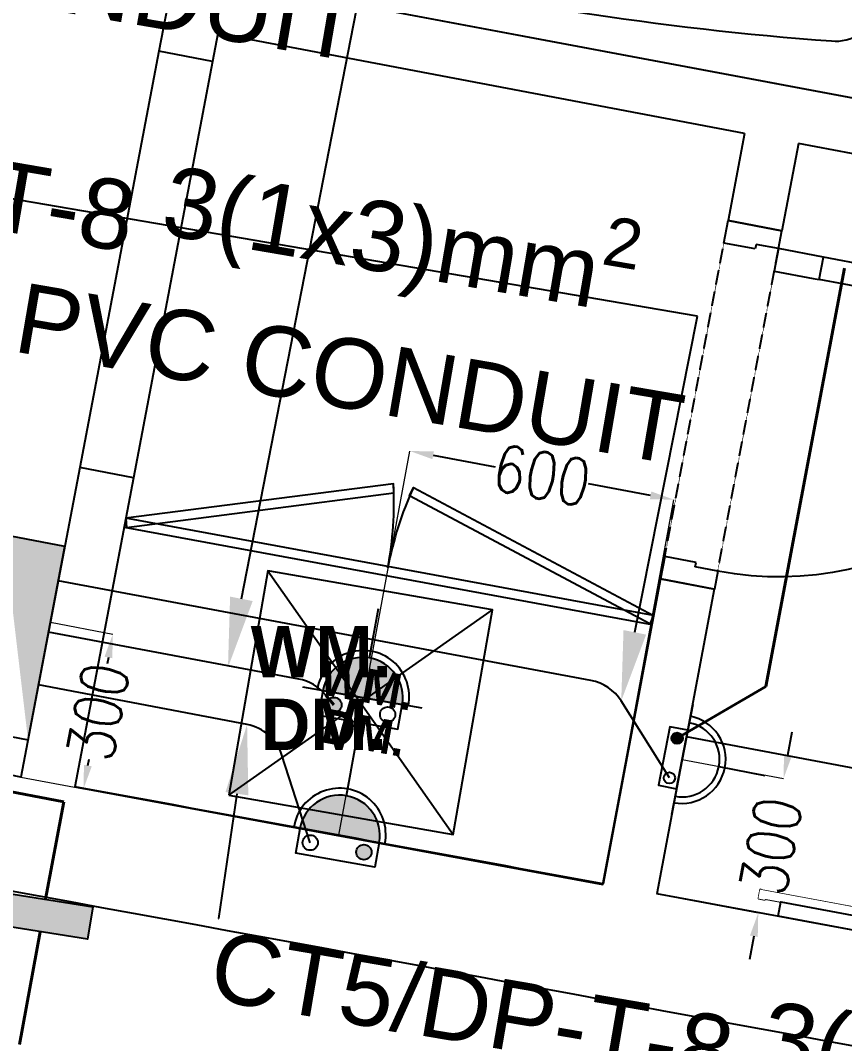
# Model space of a CAD drawing. Extents: x -678889171 to 586587, y -792238163 to 335485.
# Drawn here: x 51574 to 53381, y 36324 to 38568 of the extents above; entities that cross this region are included whole.
import ezdxf
from ezdxf import colors
from ezdxf.entities.mleader import LeaderData, LeaderLine
from ezdxf.math import Vec2, Vec3

# ---------------------------------------------------------------- set-up
doc = ezdxf.new("R2010")
doc.units = 0
doc.header["$MEASUREMENT"] = 0
doc.set_wipeout_variables(frame=1)
doc.linetypes.add('XR-Typ28 7th to11Th$0$XR-A-TYP-7-8-9-10$0$XR-A-TYP-2-3-4-6-7-8-9-10$0$HIDDEN', pattern=[0.375, 0.25, -0.125])
doc.layers.get('0').update_dxf_attribs({"color": 8})
doc.layers.get('Defpoints').update_dxf_attribs({"color": 252})
for name, color, linetype in [('9TH-FURN$0$XR-A-TYP-7-8-9-10$0$I-EQPM', 252, 'Continuous'), ('9TH-FURN$0$XR-A-TYP-7-8-9-10$0$I-FURN', 252, 'Continuous'), ('9TH-FURN$0$XR-A-TYP-7-8-9-10$0$XREF_1BR$0$I-SPCL', 252, 'Continuous'), ('E-POW-BLOCK', 4, 'Continuous'), ('E-TEXT', 3, 'Continuous'), ('loop line emped', 1, 'Continuous'), ('MEP', 4, 'Continuous'), ('powr wire', 4, 'Continuous'), ('XFRB100$0$11032-XEFR-B1$0$E-POWR-PANL', 2, 'Continuous'), ('XR-A-9TH-FLOOR$0$A-WALL', 252, 'Continuous'), ('XR-Typ28 7th to11Th$0$A-WALL', 252, 'Continuous'), ('XR-Typ28 7th to11Th$0$XR-A-TYP-7-8-9-10$0$A-ANNO-NOTE', 252, 'Continuous'), ('XR-Typ28 7th to11Th$0$XR-A-TYP-7-8-9-10$0$A-DOOR', 252, 'Continuous'), ('XR-Typ28 7th to11Th$0$XR-A-TYP-7-8-9-10$0$A-EQPM', 252, 'Continuous'), ('XR-Typ28 7th to11Th$0$XR-A-TYP-7-8-9-10$0$A-FURN-SANT', 252, 'Continuous'), ('XR-Typ28 7th to11Th$0$XR-A-TYP-7-8-9-10$0$A-WALL-PRHT', 252, 'Continuous'), ('XR-Typ28 7th to11Th$0$XR-A-TYP-7-8-9-10$0$I-WIPEOUT', 252, 'Continuous'), ('XR-Typ28 7th to11Th$0$XR-A-TYP-7-8-9-10$0$WC-OUTL', 252, 'Continuous'), ('XR-Typ28 7th to11Th$0$XR-A-TYP-7-8-9-10$0$XR-A-TYP-2-3-4-6-7-8-9-10$0$A-DOOR', 252, 'Continuous'), ('XR-Typ28 7th to11Th$0$XR-A-TYP-7-8-9-10$0$XR-A-TYP-2-3-4-6-7-8-9-10$0$A-FLOR-OVHD', 252, 'XR-Typ28 7th to11Th$0$XR-A-TYP-7-8-9-10$0$XR-A-TYP-2-3-4-6-7-8-9-10$0$HIDDEN')]:
    doc.layers.add(name, color=color, linetype=linetype)
doc.styles.add('9TH-FURN$0$XR-A-TYP-7-8-9-10$0$XREF_1BR$0$KZT', font='')
doc.styles.get("Standard").update_dxf_attribs({"font": 'arial.ttf'})
doc.styles.add('Work$0$E-M.MODUL', font='romans.shx', dxfattribs={"width": 0.8})
doc.styles.add('XR-Typ28 7th to11Th$0$XR-A-TYP-7-8-9-10$0$TYPICAL TYPES$0$XREF_1BR$0$KZT', font='')
doc.styles.get('9TH-FURN$0$XR-A-TYP-7-8-9-10$0$XREF_1BR$0$KZT').set_extended_font_data('AvantGarde LT Medium', bold=True)
doc.styles.get('XR-Typ28 7th to11Th$0$XR-A-TYP-7-8-9-10$0$TYPICAL TYPES$0$XREF_1BR$0$KZT').set_extended_font_data('AvantGarde LT Medium', bold=True)
doc.dimstyles.new('Work$0$S-DIM', dxfattribs={"dimscale": 500, "dimtxt": 0.2065, "dimasz": 0.104, "dimexe": 0, "dimexo": 0, "dimgap": 0, "dimtad": 0, "dimdec": 0, "dimzin": 0, "dimdsep": 46, "dimtxsty": 'Work$0$E-M.MODUL', "dimcen": 0.25, "dimclrd": 5, "dimclre": 5, "dimclrt": 1, "dimadec": 0, "dimazin": 0, "dimtfac": 1, "dimtdec": 0, "dimtofl": 0, "dimtmove": 0, "dimatfit": 3, "dimfxl": 1, "dimtolj": 1, "dimtzin": 0, "dimlwe": 13, "dimarcsym": 0})

# ---------------------------------------------------------------- blocks, each defined once
blk = doc.blocks.new('SO1 WP')
at = {"layer": 'E-POW-BLOCK'}
h = blk.add_hatch(color=3, dxfattribs=at)
h.dxf.hatch_style = 1
edge = h.paths.add_edge_path()
edge.add_arc((-0.1064295025979398, -0.0481463273482458), 0.03025259035537483, 0, 360)
at = {"layer": 'E-POW-BLOCK', "color": 3}
for p, q in [((1.4210854715202e-14, 0.2000001000000591), (0, 0.4500002250000605)), ((-0.3000001499999954, 7.105427357601002e-14), (0.3000001499999954, 1.598721155460225e-14))]:
    blk.add_line(p, q, dxfattribs=at)
blk.add_lwpolyline([(0.1593095883453804, 4.352074256530614e-14), (-0.1593095883453804, 4.352074256530614e-14), (-0.1593095883453804, -0.09876317676643558), (0.1593095883453804, -0.09876317676643558)], close=True, dxfattribs=at)
for centre in [(-0.1064295025979398, -0.0481463273482458), (0.1096454942411166, -0.0481463273482458)]:
    blk.add_circle(centre, 0.03025259035537483, dxfattribs=at)
for centre, radius, start, end in [((0, -0.002806461197749854), 0.2353418572437975, 0.6832706906615592, 179.3167293093385), ((0, 1.598721155460225e-14), 0.2000001000000002, 0, 180)]:
    blk.add_arc(centre, radius, start, end, dxfattribs=at)
blk = doc.blocks.new('so')
h = blk.add_hatch(color=3)
h.dxf.hatch_style = 1
h.paths.add_polyline_path([(35.34792172250044, 28.40981183705202, 1), (35.02792156250044, 28.40981183705199)])
at = {"layer": 'E-POW-BLOCK'}
h = blk.add_hatch(color=3, dxfattribs=at)
h.dxf.hatch_style = 1
edge = h.paths.add_edge_path()
edge.add_arc((35.0814921399025, 28.36166550970372), 0.03025259035537483, 0, 360)
at = {"color": 3}
blk.add_arc((35.18900666872388, 28.41391628597773), 0.18346999919749, 358.7181161938786, 181.2818838061319, dxfattribs=at)
at = {"layer": 'E-POW-BLOCK', "color": 3}
for p, q in [((35.18792164250043, 28.56981191705202), (35.18792164250044, 28.76981201705202)), ((35.42792176250044, 28.40981183705203), (34.94792152250044, 28.40981183705198))]:
    blk.add_line(p, q, dxfattribs=at)
blk.add_lwpolyline([(35.34723123084582, 28.409811837052), (35.02861205415505, 28.409811837052), (35.02861205415505, 28.31104866028553), (35.34723123084582, 28.31104866028553)], close=True, dxfattribs=at)
for centre in [(35.0814921399025, 28.36166550970372), (35.29756713674156, 28.36166550970372)]:
    blk.add_circle(centre, 0.03025259035537483, dxfattribs=at)
blk.add_arc((35.18792164250044, 28.40981183705198), 0.1600000800000001, 2.035554996136651e-12, 180, dxfattribs=at)
blk = doc.blocks.new('rrrr')
h = blk.add_hatch(color=3)
h.dxf.hatch_style = 1
h.paths.add_polyline_path([(-8420.131906056013, 36002.98717763305, 1), (-8421.949195789919, 35826.00640821811)])
h = blk.add_hatch(color=3)
h.dxf.hatch_style = 1
edge = h.paths.add_edge_path()
edge.add_arc((-8393.808104223384, 35973.08576185553), 16.73251967756865, 0, 360)
at = {"color": 3}
for p, q in [((-8422.403518223397, 35781.76121586437, 4.103830315718892e-06), (-8419.677583622537, 36047.23236998678, 4.10386208767043e-06)), ((-8509.53093563045, 35915.40543779253, 4.103845794063456e-06), (-8620.143916514791, 35916.54124387621, 4.103845284524449e-06))]:
    blk.add_line(p, q, dxfattribs=at)
at = {"color": 3, "elevation": 4.103835908367178e-06}
blk.add_lwpolyline([(-8421.945274468764, 35826.38829472812), (-8420.135827377173, 36002.60529112303), (-8365.513407769646, 36002.0444123184), (-8367.322854861237, 35825.82741592349)], close=True, dxfattribs=at)
at = {"color": 3}
for centre in [(-8393.808104223384, 35973.08576185553, 4.10385336908865e-06), (-8395.035200089544, 35853.58232413253, 4.103839066753452e-06)]:
    blk.add_circle(centre, 16.73251967756865, dxfattribs=at)
for centre, radius, start, end in [((-8423.31673833461, 35913.92001257971, 4.103846119418233e-06), 101.4761161194281, 88.12980723250388, 270.6935748447572), ((-8421.040550922955, 35914.49679292558, 4.103846201694661e-06), 88.49504969867529, 89.41169103863581, 269.4116910386338)]:
    blk.add_arc(centre, radius, start, end, dxfattribs=at)
blk = doc.blocks.new('XFRB100$0$11032-XEFR-B1$0$PANEL1', base_point=(-100.0000000000291, 0))
at = {"layer": 'XFRB100$0$11032-XEFR-B1$0$E-POWR-PANL', "color": 3}
blk.add_lwpolyline([(358.7350829352928, 254.5942718074035), (-450.0000000000279, 254.5942718073962), (-450.0000000000275, -2.371791651967214e-11), (358.7350829352786, -2.362199325034453e-11)], close=True, dxfattribs=at)
blk.add_solid([(-450.0000000000275, -2.371791651967214e-11), (358.7350829352786, -2.362199325034453e-11), (358.7350829352928, 254.5942718074035)], dxfattribs=at)
blk = doc.blocks.new('h')
h = blk.add_hatch()
h.set_pattern_fill('AR-CONC', color=4)
h.set_pattern_definition([(49.99999999999999, (0, 0), (7.172601826007535, -0.6275213498259511), [0.75, -8.25]), (355, (0, 0), (-1.38751333613, 7.521921337000118), [0.6, -6.6]), (100.45144446, (0.59771681, -0.05229344), (5.78508846727112, 6.894399909686294), [0.6374019199999998, -7.011421119999999]), (46.18420000000001, (0, 2), (10.67241330671572, -1.655192807930765), [1.125, -12.375]), (96.63563549, (0.88936745, 1.86206693), (9.346619456742284, 9.741186007745505), [0.95610342, -10.5171376]), (351.1841639899999, (0, 2), (9.346619450547731, 9.741186002699902), [0.9, -9.90000001]), (21, (1, 1.5), (5.969070521184617, -4.026188906653388), [0.75, -8.25]), (326.0000000000001, (1, 1.5), (2.433153319215817, 7.25150045046853), [0.6, -6.6]), (71.45144474, (1.49742254, 1.16448426), (8.402223767299711, 3.225311528063538), [0.6374019000000001, -7.01142112]), (37.50000000000001, (0, 0), (0.1215985531729067, 3.328938538313115), [0, -6.52, 0, -6.7, 0, -6.625]), (7.499999999999999, (0, 0), (2.630695374421486, 3.944117118823602), [0, -3.82, 0, -6.37, 0, -2.525]), (327.5, (-2.23, 0), (5.33822436172409, -0.2255487173437976), [0, -2.5, 0, -7.8, 0, -10.35]), (317.5, (-3.23, 0), (5.831861693423862, 1.001049823323177), [0, -3.25, 0, -5.18, 0, -7.35])])
h.paths.add_polyline_path([(648500834.4310429, 819108045.8914065), (648500906.656452, 819108048.82615), (648500915.1896517, 819107838.8201035), (648500842.9642427, 819107835.8853601)])
at = {"color": 4}
blk.add_lwpolyline([(648500834.4310429, 819108045.8914065), (648500906.656452, 819108048.82615), (648500915.1896517, 819107838.8201035), (648500842.9642427, 819107835.8853601)], close=True, dxfattribs=at)
blk = doc.blocks.new('*D3111')
at = {"layer": 'Defpoints', "color": 0, "transparency": 16777216}
for p in [(53025.0701237316, 36946.79340134434), (52969.61059529244, 36651.96422927122, -1.530224733185722e-07), (53191.90563339777, 36610.1489031249)]:
    blk.add_point(p, dxfattribs=at)
at = {"layer": 'powr wire', "color": 5, "lineweight": -2, "transparency": 16777216}
for p, q in [((53256.97814676638, 36956.08179835737), (53266.59113169583, 37007.1855215167)), ((53182.29264846832, 36559.04517996556), (53172.67966353887, 36507.94145680623))]:
    blk.add_line(p, q, dxfattribs=at)
at = {"layer": 'powr wire', "color": 5, "lineweight": 13, "transparency": 16777216}
for p, q in [((53025.0701237316, 36946.79340134434), (53247.36516183693, 36904.97807519802)), ((52969.61059529244, 36651.96422927122), (53191.90563339777, 36610.1489031249))]:
    blk.add_line(p, q, dxfattribs=at)
at = {"layer": 'powr wire', "color": 5, "transparency": 16777216}
for points in [[(53248.46085957316, 36957.68396251227), (53265.4954339596, 36954.47963420246), (53247.36516183693, 36904.97807519802)], [(53173.7753612751, 36560.64734412047), (53190.80993566154, 36557.44301581066), (53191.90563339777, 36610.1489031249)]]:
    blk.add_solid(points, dxfattribs=at)
at = {"layer": 'powr wire', "color": 1, "lineweight": 40, "transparency": 16777216, "insert": (53219.63539761736, 36757.56348916146), "char_height": 103.25, "attachment_point": 5, "rotation": 79.34673276556339, "style": 'Work$0$E-M.MODUL'}
blk.add_mtext('\\A1;300', dxfattribs=at)
blk = doc.blocks.new('*D3112')
at = {"layer": 'Defpoints', "color": 0, "transparency": 16777216}
for p in [(53007.01699309853, 37516.79563200134), (52272.41078913517, 36780.56156941131), (52851.6110262963, 36673.78774844913, -1.348488193093103e-07)]:
    blk.add_point(p, dxfattribs=at)
at = {"layer": 'powr wire', "color": 5, "lineweight": 13, "transparency": 16777216}
for p, q in [((52272.41078913517, 36780.56156941131), (52427.81675593739, 37623.56945296351)), ((52851.6110262963, 36673.78774844913), (53007.01699309853, 37516.79563200134))]:
    blk.add_line(p, q, dxfattribs=at)
at = {"layer": 'powr wire', "color": 5, "lineweight": -2, "transparency": 16777216}
for p, q in [((52478.95507796155, 37614.14225716871), (52614.91076364005, 37589.07923559162)), ((52955.87867107437, 37526.22282779614), (52819.92298539587, 37551.28584937323))]:
    blk.add_line(p, q, dxfattribs=at)
at = {"layer": 'powr wire', "color": 5, "transparency": 16777216}
for points in [[(52480.52627726069, 37622.6653108394), (52477.38387866242, 37605.61920349802), (52427.81675593739, 37623.56945296351)], [(52957.4498703735, 37534.74588146683), (52954.30747177523, 37517.69977412545), (53007.01699309853, 37516.79563200134)]]:
    blk.add_solid(points, dxfattribs=at)
at = {"layer": 'powr wire', "color": 1, "lineweight": 40, "transparency": 16777216, "insert": (52717.41687451796, 37570.18254248243), "char_height": 103.25, "attachment_point": 5, "rotation": 349.55496259037085, "style": 'Work$0$E-M.MODUL'}
blk.add_mtext('\\A1;600', dxfattribs=at)
blk = doc.blocks.new('*D3113')
at = {"layer": 'Defpoints', "color": 0, "transparency": 16777216}
for p in [(51639.49162379648, 37247.73080427256), (51575.06004709945, 36908.35189039486), (51712.11724226219, 36882.33138404958)]:
    blk.add_point(p, dxfattribs=at)
at = {"layer": 'powr wire', "color": 5, "lineweight": 13, "transparency": 16777216}
for p, q in [((51639.49162379648, 37247.73080427256), (51776.54881895923, 37221.71029792727)), ((51575.06004709945, 36908.35189039486), (51712.11724226219, 36882.33138404958))]:
    blk.add_line(p, q, dxfattribs=at)
at = {"layer": 'powr wire', "color": 5, "lineweight": -2, "transparency": 16777216}
for p, q in [((51766.84979041979, 37170.62283522467), (51764.1414312047, 37156.35715904647)), ((51721.81627080162, 36933.4188467522), (51724.52463001672, 36947.6845229304))]:
    blk.add_line(p, q, dxfattribs=at)
at = {"layer": 'powr wire', "color": 5, "transparency": 16777216}
for points in [[(51758.33521330269, 37172.23933998124), (51775.36436753689, 37169.0063304681), (51776.54881895923, 37221.71029792727)], [(51713.30169368452, 36935.03535150877), (51730.33084791872, 36931.80234199563), (51712.11724226219, 36882.33138404958)]]:
    blk.add_solid(points, dxfattribs=at)
at = {"layer": 'powr wire', "color": 1, "lineweight": 40, "transparency": 16777216, "insert": (51744.33303061071, 37052.02084098844), "char_height": 103.25, "attachment_point": 5, "rotation": 79.25024823024408, "style": 'Work$0$E-M.MODUL'}
blk.add_mtext('\\A1;300', dxfattribs=at)
blk = doc.blocks.new('*U1190')
for points in [[(-29.99999999994179, 1085.007775266126), (-31.99999999994179, 1085.007775266126), (-31.99999999994179, 1098.007775266126), (-49.99999999994179, 1098.007775266126), (-49.99999999994179, 1100.007775266126), (-29.99999999994179, 1100.007775266126)], [(-43.99999999994179, 202.0000000000002), (-49.99999999994179, 202.0000000000002), (-49.99999999994179, 1098.007775266126), (-43.99999999994179, 1098.007775266126)], [(-31.99999999994179, 202.0000000000002), (-31.99999999994226, 1098.007775266126), (-43.99999999994203, 1098.007775266126), (-43.99999999994156, 202.0000000000001)], [(-29.99999999994179, 215.0000000000002), (-31.99999999994179, 215.0000000000002), (-31.99999999994179, 202.0000000000002), (-49.99999999994179, 202.0000000000002), (-49.99999999994179, 200.0000000000002), (-29.99999999994179, 200.0000000000002)]]:
    blk.add_lwpolyline(points, close=True)
blk.add_wipeout([(5.81508174946066e-11, 250.00000000000003), (-31.999999999941792, 250.00000000000003), (-31.999999999941792, 215.0000000000002), (-29.99999999994185, 215.0000000000002), (-29.99999999994185, 200.0000000000002), (-49.99999999994179, 200.0000000000002), (-49.99999999994179, 1100.007775266126), (-29.99999999994185, 1100.007775266126), (-29.99999999994185, 1085.007775266126), (-31.999999999941792, 1085.007775266126), (-31.99999999994219, 1050.0077752661264), (5.81508174946066e-11, 1050.0077752661264)]).dxf.layer = 'XR-Typ28 7th to11Th$0$XR-A-TYP-7-8-9-10$0$I-WIPEOUT'
blk.add_lwpolyline([(5.820766091346741e-11, 250), (-31.99999999994225, 250), (-31.99999999994225, 1050.007775266127), (5.820766091346741e-11, 1050.007775266127)], close=True)
blk = doc.blocks.new('XR-Typ28 7th to11Th$0$XR-A-TYP-7-8-9-10$0$MILANO-P')
at = {"layer": 'XR-Typ28 7th to11Th$0$XR-A-TYP-7-8-9-10$0$A-DOOR'}
for points in [[(-1.499896366632051, 0.3389612934542043, -0.414213562373095), (-1.48489636663205, 0.3539612934542973), (-0.01500051226329902, 0.3539619254201511, -0.414213562373095), (-5.122633197629511e-07, 0.3389619254201435), (2.131628207280301e-14, -7.105427357601002e-15), (1.4210854715202e-14, -0.3599999999999071, -0.414213562373095), (-0.01499999999997215, -0.3749999999999147), (-1.484895854368709, -0.3750006319659605, -0.414213562373095), (-1.49989585436871, -0.3600006319658533), (-1.499895854368695, -6.319659533460253e-07)], [(-1.419895854368768, -6.319659533460253e-07, 0.05554738408239406), (-1.395363383361492, -0.2201439940753076, 0.3399602952490631), (-1.301618037087977, -0.2980573782808804, 0.03911142835544864), (-0.1750219098044496, -0.2603851513602962, 0.3359260527164402), (-0.08609722878650672, -0.1787046076590357, 0.04494765941709192), (-0.06999999999991502, -1.4210854715202e-14, 0.05088692500642941), (-0.08609774104984069, 0.1576665330792721, 0.3359260527164403), (-0.1750224220677907, 0.2393470767805255, 0.03911142982106241), (-1.301618549351318, 0.2770180397692386, 0.3399602952490632), (-1.395363895624826, 0.1991046555636515, 0.06133307423688695)]]:
    blk.add_lwpolyline(points, format="xyb", close=True, dxfattribs=at)
for points in [[(-0.2000005122632444, 0.07364245272814429), (-0.1999999999999105, -1.4210854715202e-14), (-0.2000005122632444, 0.07364245272814429), (-0.2000005122632729, 0.09252400407062567, 0.3762079503962065), (-0.2868904375358454, 0.1916609091093306, 0.02323539835708889), (-0.749670147844796, 0.2311000215602661, -0.01268677154132642), (-1.002846547520448, 0.2473067951496191, 0.103858096540129), (-1.139896366632122, 0.2489612934543359, 0.1585008142566286), (-1.25989636663212, 0.2189612934543348)], [(-0.2000005122632729, 0.08356800527853636, 0.414213562373095), (-0.3000005122632601, 0.1835680052786088, 0.06379300604352353), (-0.9591105176588357, 0.1883127569316088, 0.3874386920618246), (-1.049896366632105, 0.08873816468612006), (-1.049895854368771, -6.319659533460253e-07), (-1.049895854368771, -0.1097775031977761, 0.3874386920618246), (-0.9591100053955017, -0.2093520954432648, 0.06379300516282002), (-0.2999999999999261, -0.2046060798583653, 0.414213562373095), (-0.1999999999999389, -0.1046060798582999)], [(-1.259895854368779, -0.2400006319659909, 0.1585008142566286), (-1.139895854368788, -0.2700006319659849, 0.1038580849743234), (-1.002846035257114, -0.2683448697293827, -0.01268677154132631), (-0.7496696355814549, -0.2521380961400297, 0.02323539835708889), (-0.2868899252725114, -0.2126989836890942, 0.3762079503962065), (-0.1999999999999389, -0.1135620786503821), (-0.1999999999999105, -0.09468052730791499), (-0.1999999999999105, -1.4210854715202e-14), (-0.1999999999999105, -0.09468052730791499)]]:
    blk.add_lwpolyline(points, format="xyb", dxfattribs=at)
for radius, start, end in [(0.044, 0, 180), (0.0265, 0, 180), (0.044, 180, 0), (0.0265, 180, 0)]:
    blk.add_arc((-0.2699999999999605, -1.4210854715202e-14), radius, start, end, dxfattribs=at)
at = {"layer": 'XR-Typ28 7th to11Th$0$XR-A-TYP-7-8-9-10$0$WC-OUTL'}
for p in [(-1.499896366632051, 0.3389612934542114, -1.076436123921586e-07), (-0.01500051226331323, 0.3539619254202506, -1.076436126777199e-07), (-0.01500051226331323, 0.3539619254202506, -1.076436126777199e-07), (-5.122633339738059e-07, 0.3389619254201506, -1.076436126777199e-07), (-5.122633339738059e-07, 0.3389619254201506, -1.076436126777199e-07), (-1.484895854368723, -0.3750006319659533), (-0.01499999999998636, -0.375), (0, -0.3599999999999071)]:
    blk.add_point(p, dxfattribs=at)
blk = doc.blocks.new('*U1194')
for p, q in [((0, -19.99999999990781), (-3.763034328585491e-11, -139.9999999998396)), ((49.99999999999091, -19.99999999992539), (0, -19.99999999990781)), ((49.99999999996624, -89.9999999998731), (49.99999999999091, -19.99999999992539)), ((749.9999999996706, -90.0000000001192), (749.9999999996862, -20.0000000001715)), ((749.9999999996862, -20.0000000001715), (799.9999999996726, -20.00000000018908)), ((799.9999999996726, -20.00000000018908), (799.999999999635, -140.0000000001208)), ((39.99999999994873, -139.9999999998537), (39.99999999996624, -89.99999999986957)), ((39.99999999996624, -89.99999999986957), (49.99999999996624, -89.9999999998731)), ((759.9999999996661, -90.00000000012272), (749.9999999996706, -90.0000000001192)), ((759.9999999996486, -140.0000000001068), (759.9999999996661, -90.00000000012272)), ((39.99999999994873, -139.9999999998537), (-3.763034328585491e-11, -139.9999999998396)), ((759.9999999996486, -140.0000000001068), (799.999999999635, -140.0000000001208)), ((39.99999999973522, -759.9999999995945), (39.99999999990905, -239.9999999998196)), ((89.99999999971703, -759.999999999612), (89.99999999989086, -239.9999999998371))]:
    blk.add_line(p, q)
for points in [[(89.99999999989086, -239.9999999998371), (39.99999999990905, -239.9999999998196), (39.99999999994418, -139.9999999998537), (89.99999999992599, -139.9999999998712), (89.99999999989541, -226.9999999998399)], [(89.99999999970794, -759.999999999612), (39.99999999972613, -759.9999999995945), (39.999999999691, -859.9999999995581), (89.99999999967281, -859.9999999995756), (89.99999999970339, -772.9999999996047), (89.99999999967281, -859.9999999995756)]]:
    blk.add_lwpolyline(points, close=True)
blk.add_arc((39.99999999994418, -139.9999999998537), 719.9999999997044, 269.9999999999804, 359.99999999998)
at = {"layer": 'XR-Typ28 7th to11Th$0$XR-A-TYP-7-8-9-10$0$XR-A-TYP-2-3-4-6-7-8-9-10$0$A-FLOR-OVHD'}
for p, q in [((749.9999999996953, -20.0000000001715), (49.99999999999091, -19.99999999992539)), ((759.9999999996486, -140.0000000001068), (39.99999999994418, -139.9999999998537))]:
    blk.add_line(p, q, dxfattribs=at)
blk = doc.blocks.new('XR-Typ28 7th to11Th')
at = {"layer": 'XR-Typ28 7th to11Th$0$A-WALL'}
for p, q in [((54874.02156901512, 25994.7756690913), (54677.77489973187, 24978.60651843497)), ((57616.22919576868, 24609.15234172261), (54829.85765089151, 25133.25027476165)), ((54807.43209954895, 25017.13032457857), (54795.67044095844, 24956.22822283141)), ((55962.41523447273, 24798.11944446691), (54807.43209954895, 25017.13032457857)), ((54795.67044095844, 24956.22822283141), (54677.77489973187, 24978.60651843497)), ((55984.64346338676, 24916.04275319315), (55984.5345168824, 24915.56238696261)), ((55962.39746785769, 24798.12279803012), (55926.36183128648, 24606.94960501246)), ((56080.33297749157, 24775.86170911488), (56044.28513632093, 24584.72137679411)), ((57594.00223659795, 24491.23576913239), (56080.33297749157, 24775.86170911488)), ((56044.28513632093, 24584.72137679411), (55926.36183128648, 24606.94960501246)), ((54504.35784954279, 24064.99373254099), (54375.49469614871, 23386.23590478557)), ((54622.49766181691, 24042.56907072495), (54504.35784954279, 24064.99373254099)), ((54622.49766181691, 24042.56907072495), (54493.54274957754, 23364.66214842978)), ((55778.05612466224, 23820.75035735452, -8.79984480915592e-05), (55652.04567529703, 23151.67176284885, -1.348488193093103e-07)), ((55895.97942969661, 23798.52212913605, -8.799844809155924e-05), (55778.05612466224, 23820.75035735452, -8.79984480915592e-05)), ((55895.97942969661, 23798.52212913605, -8.799844809155924e-05), (55770.04524434174, 23129.84824366192, -1.530224733185722e-07))]:
    blk.add_line(p, q, dxfattribs=at)
for radius, start, end in [(612206.2649495418, 79.64887381413406, 79.68670716771011), (612206.2649495418, 79.52740250965518, 79.63764283245442), (611956.2649495418, 79.26702375741446, 79.68670716771011), (612206.2649495418, 79.37202590416362, 79.51617176412688)]:
    blk.add_arc((-55625.77865127959, -578856.4317180032), radius, start, end, dxfattribs=at)
at = {"layer": 'XR-Typ28 7th to11Th$0$XR-A-TYP-7-8-9-10$0$A-EQPM'}
for points, elevation in [([(55193.4917959991, 24009.48392270497), (55192.43806280066, 24029.456144573), (54605.60533221804, 23953.76727969633), (54606.66833310197, 23933.79555110434)], -6.036555377643507e-05), ([(55227.65946812359, 24002.99557528886), (55235.96117558634, 24021.19122458215), (55762.99258588241, 23740.25698471495), (55754.68243669612, 23722.065191666)], -6.036555377643507e-05), ([(54605.60533221804, 23953.76727969633), (54493.48261410296, 23364.34602046066), (55651.85228052993, 23150.64489325509), (55762.99258588241, 23740.25698471495)], -6.036555377643507e-05), ([(55762.99258588241, 23740.25698471495), (54605.60533221804, 23953.76727969633), (54601.87404139749, 23934.11842556124), (55759.26129506207, 23720.60813058019)], -6.036555377643507e-05), ([(54831.06116003425, 23346.19976133517), (55323.60972261782, 23260.20026426085), (55409.60921969199, 23752.74882684426), (54917.06065710868, 23838.74832391853)], -6.037104590416474e-05)]:
    blk.add_lwpolyline(points, close=True, dxfattribs=dict(at, elevation=elevation))
at = {"layer": 'XR-Typ28 7th to11Th$0$XR-A-TYP-7-8-9-10$0$A-EQPM', "elevation": -6.037104590416474e-05}
for points in [[(54917.06065710868, 23838.74832391853), (55323.60972261782, 23260.20026426085)], [(54831.06116003425, 23346.19976133517), (55409.60921969199, 23752.74882684426)]]:
    blk.add_lwpolyline(points, dxfattribs=at)
at = {"layer": 'XR-Typ28 7th to11Th$0$XR-A-TYP-7-8-9-10$0$A-EQPM'}
for centre, start, end in [((54426.0477319644, 23988.66480318595, -6.05338688405681e-05), 349.2211967188489, 3.046709146911004), ((55934.04868609177, 23702.29954954503, -6.05338688405681e-05), 155.448719504927, 169.2742319322332)]:
    blk.add_arc(centre, 767.4751284124219, start, end, dxfattribs=at)
at = {"layer": 'XR-Typ28 7th to11Th$0$XR-A-TYP-7-8-9-10$0$A-FURN-SANT', "ltscale": 0.5, "elevation": -6.048922452818105e-05}
blk.add_lwpolyline([(57397.44692648824, 24528.19545471888), (57152.03933956158, 23226.35705323707), (55835.05648406521, 23474.73933326533)], dxfattribs=at)
at = {"layer": 'XR-Typ28 7th to11Th$0$XR-A-TYP-7-8-9-10$0$A-WALL-PRHT', "ltscale": 0.05}
for p, q in [((54677.77489973187, 24978.60651843498, -6.031422164309273e-05), (54504.35784954279, 24064.99373254099, -6.067763189474228e-05)), ((54795.66984020654, 24956.22833686287, -6.031422164309273e-05), (54622.25279001746, 24042.61555096888, -6.067763189474228e-05))]:
    blk.add_line(p, q, dxfattribs=at)
at = {"layer": 'XR-Typ28 7th to11Th$0$XR-A-TYP-7-8-9-10$0$A-FURN-SANT', "ltscale": 0.5, "xscale": 1000.000000000001, "yscale": 1000.000000000001, "zscale": 1000.000000000001, "rotation": 349.3474804114629}
blk.add_blockref('XR-Typ28 7th to11Th$0$XR-A-TYP-7-8-9-10$0$MILANO-P', (56372.94505324202, 25224.58172791581, -6.04760636690625e-05), dxfattribs=at)
at = {"layer": 'XR-Typ28 7th to11Th$0$XR-A-TYP-7-8-9-10$0$XR-A-TYP-2-3-4-6-7-8-9-10$0$A-DOOR', "extrusion": (4.53511734836332e-10, 2.676395801113236e-09, -1), "zscale": -1, "rotation": 280.6748474245938}
blk.add_blockref('*U1194', (-55906.69592721124, 24610.59054274971, 0.000177042195392199), dxfattribs=at)
at = {"layer": 'XR-Typ28 7th to11Th$0$XR-A-TYP-7-8-9-10$0$A-ANNO-NOTE', "char_height": 112.5000000000006, "width": 1932.754287415223, "attachment_point": 5, "style": 'XR-Typ28 7th to11Th$0$XR-A-TYP-7-8-9-10$0$TYPICAL TYPES$0$XREF_1BR$0$KZT'}
for s, insert in [('WM.', (55033.83628776587, 23661.47640446865, -6.037104590416474e-05)), ('DM.', (55039.41548255771, 23501.64113853473, -6.037104590416474e-05))]:
    blk.add_mtext(s, dxfattribs=dict(at, insert=insert))
at = {"layer": 'XR-Typ28 7th to11Th$0$XR-A-TYP-7-8-9-10$0$A-FURN-SANT', "ltscale": 0.5, "rotation": 259.439359220074}
blk.add_blockref('*U1190', (55790.46523745351, 23126.65776122113, -6.032615420997088e-05), dxfattribs=at)

msp = doc.modelspace()

# ---------------------------------------------------------------- linework, layer by layer
at = {"layer": '9TH-FURN$0$XR-A-TYP-7-8-9-10$0$I-EQPM', "elevation": -6.037104590416474e-05}
msp.add_lwpolyline([(52030.62651098504, 36868.31574694446), (52523.17507356855, 36782.31624987013), (52609.17457064278, 37274.86481245354), (52116.62600805941, 37360.86430952782)], close=True, dxfattribs=at)
for points in [[(52116.62600805941, 37360.86430952782), (52523.17507356855, 36782.31624987013)], [(52030.62651098504, 36868.31574694446), (52609.17457064278, 37274.86481245354)]]:
    msp.add_lwpolyline(points, dxfattribs=at)
at = {"layer": '9TH-FURN$0$XR-A-TYP-7-8-9-10$0$I-FURN', "elevation": -6.036555377643507e-05}
for points in [[(52393.05714694988, 37531.59990831427), (52392.00341375139, 37551.57213018231), (51805.17068316876, 37475.88326530562), (51806.23368405267, 37455.91153671363)], [(52427.22481907431, 37525.11156089815), (52435.52652653707, 37543.30721019143), (52962.55793683314, 37262.37297032423), (52954.24778764691, 37244.18117727528)], [(51805.17068316876, 37475.88326530562), (51693.04796505369, 36886.46200606994), (52851.41763148065, 36672.76087886437), (52962.55793683314, 37262.37297032423)], [(52962.55793683314, 37262.37297032423), (51805.17068316876, 37475.88326530562), (51801.43939234827, 37456.23441117056), (52958.82664601279, 37242.72411618948)]]:
    msp.add_lwpolyline(points, close=True, dxfattribs=at)
at = {"layer": '9TH-FURN$0$XR-A-TYP-7-8-9-10$0$I-FURN'}
for centre, start, end in [((51625.61308291512, 37510.78078879524, -6.05338688405681e-05), 349.2211967188246, 3.046709146906848), ((53133.6140370425, 37224.41553515432, -6.05338688405681e-05), 155.4487195049893, 169.2742319322042)]:
    msp.add_arc(centre, 767.4751284124219, start, end, dxfattribs=at)

# ---------------------------------------------------------------- texts
at = {"layer": '9TH-FURN$0$XR-A-TYP-7-8-9-10$0$XREF_1BR$0$I-SPCL', "char_height": 74.99999999999999, "width": 1932.754287415214, "attachment_point": 4, "rotation": 349.6388182895517, "style": '9TH-FURN$0$XR-A-TYP-7-8-9-10$0$XREF_1BR$0$KZT'}
for s, insert in [('WM.', (52233.40163871659, 37127.59239007793, -6.037104590416474e-05)), ('DM.', (52236.98083350844, 37022.25712414402, -6.037104590416474e-05))]:
    msp.add_mtext(s, dxfattribs=dict(at, insert=insert))

# ---------------------------------------------------------------- next in the draw order: block references
at = {"layer": 'XR-A-9TH-FLOOR$0$A-WALL'}
msp.add_blockref('XR-Typ28 7th to11Th', (-2800.434649049275, 13522.11598560929), dxfattribs=at)

# ---------------------------------------------------------------- next in the draw order: linework, layer by layer
at = {"layer": 'loop line emped', "color": 3}
for p, q in [((52825.0606284189, 37120.36246666259), (51656.805239715, 37338.92640225265)), ((52184.31808023338, 37123.24101371978), (51635.65729586585, 37225.88762806011)), ((52070.99242542448, 37023.65691606454), (51613.44260203102, 37110.52341051421)), ((52997.1189801493, 36906.39948303516, 0.07434087148735102), (52891.41889853709, 37075.15095737278, 0.01341310374733951)), ((52209.44770761635, 36764.31760499503, -4.558499535648602e-05), (52147.50156124475, 36956.14227585651, -1.036464557877328e-05))]:
    msp.add_line(p, q, dxfattribs=at)
at = {"layer": 'loop line emped', "color": 3, "extrusion": (-2.066039734334172e-07, -1.104327686265358e-06, 0.999999999999369)}
msp.add_arc((52165.92856384179, 37024.94642743086, -0.05177771032164907), 100, 39.72209430835519, 79.40327513284832, dxfattribs=at)
at = {"layer": 'loop line emped', "color": 3, "extrusion": (7.651352056899671e-05, 0.0004089756732834781, 0.9999999134422863)}
msp.add_arc((52806.67095586312, 37022.06312328864, 19.22315659528111), 100, 32.06160103482954, 79.40327423653311, dxfattribs=at)
at = {"layer": 'loop line emped', "color": 3, "extrusion": (-3.713474279478238e-08, -1.955989488830653e-07, 0.9999999999999803)}
msp.add_arc((52052.34044746403, 36925.4117954815, -0.00917543128737665), 100, 17.89688028764294, 79.25024822969654, dxfattribs=at)
at = {"layer": 'powr wire', "color": 4, "lineweight": 40}
for p, q in [((53381.11519355161, 38024.56382123301), (53208.49793729719, 37106.5679618267)), ((53013.9933564942, 36993.41222427863, 0.07434087148735427), (53208.49793729724, 37106.56796182669, 0.01804333136711076)), ((52261.53140188652, 37066.36130003707, -4.686126355828157e-05), (52242.84388156296, 37088.8528739322, -2.588411175064032e-05))]:
    msp.add_line(p, q, dxfattribs=at)
at = {"layer": 'powr wire', "color": 6, "lineweight": 40}
for p, q in [((51502.39652878625, 36885.45481781449, 1.085122744155427e-06), (51669.27836941063, 36853.77206196277, -0.03052795006744446)), ((51628.72531793793, 36640.16793695505, -0.04792652929707671), (51669.27836941063, 36853.77206196277, -0.03052795006746011)), ((51617.44130716982, 36568.76910272655, -0.04792653803494495), (51572.01064204759, 36321.33014790504, -0.01363195262062611))]:
    msp.add_line(p, q, dxfattribs=at)

# ---------------------------------------------------------------- next in the draw order: block references
at = {"layer": 'MEP', "rotation": 258.6923183004774}
msp.add_blockref('h', (-675999601.8953177, 796557757.3985335, -0.04793678077863932), dxfattribs=at)
at = {"layer": 'powr wire', "color": 4, "lineweight": 40, "extrusion": (-6.233428842517955e-14, -5.616995718337229e-12, -1), "xscale": -0.5338596938492439, "yscale": 0.5338596938492436, "zscale": 0.5338596938492434, "rotation": 280.749751769813}
msp.add_blockref('XFRB100$0$11032-XEFR-B1$0$PANEL1', (-51625.38813556885, 37173.44383525633, 2.334255117159551e-06), dxfattribs=at)
at = {"layer": 'powr wire', "color": 4, "lineweight": 40, "extrusion": (-4.297392464941281e-07, 7.830594119265278e-08, 0.9999999999999046), "xscale": 553.0937840698281, "yscale": 553.0937840698281, "zscale": 553.0937840698281, "rotation": 349.9604522368017}
msp.add_blockref('so', (30420.6644665103, 25002.44584149068, -0.01960317608064785), dxfattribs=at)
at = {"layer": 'powr wire', "color": 4, "lineweight": 40, "xscale": 410.1995351285418, "yscale": 410.1995351285418, "zscale": 410.1995351285418, "rotation": 259.0248664474273}
msp.add_blockref('SO1 WP', (53025.07012371559, 36946.79340134733, 0.07434087148737195), dxfattribs=at)
at = {"layer": 'powr wire', "color": 4, "lineweight": 40, "extrusion": (-4.297393651396838e-07, 7.830595751962621e-08, 0.9999999999999046), "rotation": 260.5487611981765}
msp.add_blockref('rrrr', (15464.01901055217, 34370.69036722133, -0.01960727865397301), dxfattribs=at)

# ---------------------------------------------------------------- next in the draw order: dimensions: what is measured, and where the dimension line sits
at = {"layer": 'powr wire', "color": 4, "lineweight": 40}
for p1, p2, distance, text, picture, middle in [((52272.41078913517, 36780.56156941131), (52851.6110262963, 36673.78774844913, -1.348488193093103e-07), 857.2125210523396, '600', '*D3112', (52717.41687451796, 37570.18254248243)), ((51639.49162379648, 37247.73080427256), (51575.06004709944, 36908.35189039486), 139.50534576260705, '300', '*D3113', (51744.33303061071, 37052.02084098844))]:
    dim = msp.add_aligned_dim(p1=p1, p2=p2, distance=distance, text=text, dimstyle='Work$0$S-DIM', dxfattribs=at)
    dim.commit()
    dim.dimension.update_dxf_attribs({"geometry": picture, "text_midpoint": middle})
dim = msp.add_aligned_dim(p1=(53025.0701237316, 36946.79340134434), p2=(52969.61059529244, 36651.96422927121, -1.530224733185722e-07), distance=226.1937343671848, dimstyle='Work$0$S-DIM', dxfattribs=at)
dim.commit()
dim.dimension.update_dxf_attribs({"geometry": '*D3111', "text_midpoint": (53219.63539761736, 36757.56348916146)})

# ---------------------------------------------------------------- next in the draw order: leaders
at = {"layer": 'E-TEXT', "color": 30}
ml = msp.add_multileader_mtext('Standard', dxfattribs=at)
ml.set_content('\\C30;CT11/DP-T-8 {\\A1;3(1x3)mm\\H0.7x;\\S2^ ;\\H1.42857x; \\P∅ 25 mm PVC CONDUIT}', color=3)
ml.set_leader_properties(color=30)
ml.build(insert=Vec2(0, 0))
ml.multileader.update_dxf_attribs({"text_right_attachment_type": 6, "dogleg_length": 0.2763936738358556, "arrow_head_size": 153.5520410199195, "scale": 2})
ctx = ml.context
ctx.base_point, ctx.scale, ctx.char_height, ctx.arrow_head_size, ctx.landing_gap_size, ctx.plane_origin, ctx.plane_x_axis, ctx.plane_y_axis = Vec3(46965.16890048294, 41480.5354492172, 2.898263212987314e-06), 2, 153.5520410199195, 153.5520410199195, 3.071040820398391, Vec3(46715.84771971285, 48878.18933129176, 3.249642545499213e-05), Vec3(0.9856555294567461, -0.1687695981252006, 3.477911888746864e-09), Vec3(0.1687695981252006, 0.9856555294567461, 4.799668914001103e-09)
ctx.right_attachment = 6
notes = []
notes.append((ctx, [(1, (1, 1, 0), (49326.0787977248, 40970.37109035193, 1.078989719922469e-05), (-0.9856555294567461, 0.1687695981252006, -3.477911888746864e-09), 0.5527873476717114, [(1, [(48819.30437542513, 38253.11444608174, -2.617759792641356e-06)], 0, [])])]))
ctx.mtext.insert, ctx.mtext.text_direction, ctx.mtext.rotation, ctx.mtext.width, ctx.mtext.defined_height, ctx.mtext.flow_direction, ctx.mtext.extrusion = Vec3(46981.67482669279, 41558.7374285059, 3.292273956682982e-06), Vec3(0.9856555294567461, -0.1687695981252006, 3.477911888746863e-09), 6.113604080006546, 2795.482847265886, 658.284121162635, 5, Vec3(-4.238061277856671e-09, -4.143854412868104e-09, 1)
ml = msp.add_multileader_mtext('Standard', dxfattribs=at)
ml.set_content('\\C30;CT15/DP-T-8 {\\A1;3(1x3)mm\\H0.7x;\\S2^ ;\\H1.42857x; \\P∅ 25 mm PVC CONDUIT}', color=3)
ml.set_leader_properties(color=30)
ml.build(insert=Vec2(0, 0))
ml.multileader.update_dxf_attribs({"text_right_attachment_type": 6, "dogleg_length": 0.2763936738358556, "arrow_head_size": 153.5520410199195, "scale": 2})
ctx = ml.context
ctx.base_point, ctx.scale, ctx.char_height, ctx.arrow_head_size, ctx.landing_gap_size, ctx.plane_origin, ctx.plane_x_axis, ctx.plane_y_axis = Vec3(48579.6977123766, 40614.58695217575, 9.368935012771816e-05), 2, 153.5520410199195, 153.5520410199195, 3.071040820398391, Vec3(48047.41859635201, 47036.15257626215, 0.0001180435516658456), Vec3(0.9856555294567461, -0.1687695981252006, 3.477911888746864e-09), Vec3(0.1687695981252006, 0.9856555294567461, 4.799668914001103e-09)
ctx.right_attachment = 6
notes.append((ctx, [(1, (1, 1, 0), (50940.60760961846, 40104.42259331048, 0.0001015809841139555), (-0.9856555294567461, 0.1687695981252006, -3.477911888746864e-09), 0.5527873476717114, [(1, [(50404.99683302714, 37255.80078907555, 8.750675878775448e-05)], 0, [])])]))
ctx.mtext.insert, ctx.mtext.text_direction, ctx.mtext.rotation, ctx.mtext.width, ctx.mtext.defined_height, ctx.mtext.flow_direction, ctx.mtext.extrusion = Vec3(48596.20363858645, 40692.78893146445, 9.408336087141382e-05), Vec3(0.9856555294567461, -0.1687695981252006, 3.477911888746863e-09), 6.113604080006546, 4453.754501115493, 155.4598124260418, 5, Vec3(-4.238061277856671e-09, -4.143854412868104e-09, 1)
ml = msp.add_multileader_mtext('Standard', dxfattribs=at)
ml.set_content('\\C30;CT7/DP-T-8 {\\A1;3(1x3)mm\\H0.7x;\\S2^ ;\\H1.42857x; \\P∅ 25 mm PVC CONDUIT}', color=3)
ml.set_leader_properties(color=30)
ml.build(insert=Vec2(0, 0))
ml.multileader.update_dxf_attribs({"text_right_attachment_type": 6, "dogleg_length": 0.2763936738358556, "arrow_head_size": 153.5520410199195, "scale": 2})
ctx = ml.context
ctx.base_point, ctx.scale, ctx.char_height, ctx.arrow_head_size, ctx.landing_gap_size, ctx.plane_origin, ctx.plane_x_axis, ctx.plane_y_axis = Vec3(47226.01686812553, 39917.52869425694, 8.983278449698017e-05), 2, 153.5520410199195, 153.5520410199195, 3.071040820398391, Vec3(46692.07394356796, 47271.46707286326, 0.0001180435516658456), Vec3(0.9856555294567461, -0.1687695981252006, 3.477911888746864e-09), Vec3(0.1687695981252006, 0.9856555294567461, 4.799668914001103e-09)
ctx.right_attachment = 6
notes.append((ctx, [(1, (1, 1, 0), (49586.92676536739, 39407.36433539167, 9.772441848321755e-05), (-0.9856555294567461, 0.1687695981252006, -3.477911888746864e-09), 0.5527873476717114, [(1, [(49230.57828525905, 37536.05167713577, 8.845974457162224e-05)], 0, [])])]))
ctx.mtext.insert, ctx.mtext.text_direction, ctx.mtext.rotation, ctx.mtext.width, ctx.mtext.defined_height, ctx.mtext.flow_direction, ctx.mtext.extrusion = Vec3(47242.52279433538, 39995.73067354564, 9.022679524067583e-05), Vec3(0.9856555294567461, -0.1687695981252006, 3.477911888746863e-09), 6.113604080006546, 4453.754501115493, 155.4598124260418, 5, Vec3(-4.238061277856671e-09, -4.143854412868104e-09, 1)
ml = msp.add_multileader_mtext('Standard', dxfattribs=at)
ml.set_content('\\C30;CT4/DP-T-8 {\\A1;3(1x3)mm\\H0.7x;\\S2^ ;\\H1.42857x; \\P∅ 25 mm PVC CONDUIT}', color=3)
ml.set_leader_properties(color=30)
ml.build(insert=Vec2(0, 0))
ml.multileader.update_dxf_attribs({"text_right_attachment_type": 6, "dogleg_length": 0.2763936738358556, "arrow_head_size": 153.5520410199195, "scale": 2})
ctx = ml.context
ctx.base_point, ctx.scale, ctx.char_height, ctx.arrow_head_size, ctx.landing_gap_size, ctx.plane_origin, ctx.plane_x_axis, ctx.plane_y_axis = Vec3(49991.5867763086, 39313.47508958149, -6.18372588705597e-05), 2, 153.5520410199195, 153.5520410199195, 3.071040820398391, Vec3(49791.8107478864, 47715.02353477645, -2.786912832144294e-05), Vec3(0.9856555294567461, -0.1687695981252006, 3.477911888746864e-09), Vec3(0.1687695981252006, 0.9856555294567461, 4.799668914001103e-09)
ctx.right_attachment = 6
notes.append((ctx, [(1, (1, 1, 0), (52352.49667355046, 38803.31073071621, -5.394562488432232e-05), (-0.9856555294567461, 0.1687695981252006, -3.477911888746864e-09), 0.5527873476717114, [(1, [(52029.01913722433, 37148.59149974241, -6.217345809246595e-05)], 0, [])])]))
ctx.mtext.insert, ctx.mtext.text_direction, ctx.mtext.rotation, ctx.mtext.width, ctx.mtext.defined_height, ctx.mtext.flow_direction, ctx.mtext.extrusion = Vec3(50008.09270251845, 39391.67706887019, -6.144324812686404e-05), Vec3(0.9856555294567461, -0.1687695981252006, 3.477911888746863e-09), 6.113604080006546, 2795.482847265886, 658.284121162635, 5, Vec3(-4.238061277856671e-09, -4.143854412868104e-09, 1)
ml = msp.add_multileader_mtext('Standard', dxfattribs=at)
ml.set_content('\\C30;CT6/DP-T-8 {\\A1;3(1x3)mm\\H0.7x;\\S2^ ;\\H1.42857x; \\P∅ 25 mm PVC CONDUIT}', color=3)
ml.set_leader_properties(color=30)
ml.build(insert=Vec2(0, 0))
ml.multileader.update_dxf_attribs({"text_right_attachment_type": 6, "dogleg_length": 0.2763936738358556, "arrow_head_size": 153.5520410199195, "scale": 2})
ctx = ml.context
ctx.base_point, ctx.scale, ctx.char_height, ctx.arrow_head_size, ctx.landing_gap_size, ctx.plane_origin, ctx.plane_x_axis, ctx.plane_y_axis = Vec3(46591.89264866023, 38916.87499232603, 2.362048756763832e-06), 2, 153.5520410199195, 153.5520410199195, 3.071040820398391, Vec3(44338.22692914979, 48493.84033990447, 3.249642545499213e-05), Vec3(0.9856555294567461, -0.1687695981252006, 3.477911888746864e-09), Vec3(0.1687695981252006, 0.9856555294567461, 4.799668914001103e-09)
ctx.right_attachment = 6
notes.append((ctx, [(0, (1, 1, 0), (46591.34779075439, 38916.96828602454, 2.360126211075416e-06), (0.9856555294567461, -0.1687695981252006, 3.477911888746864e-09), 0.5527873476717114, [(1, [(46453.76145075975, 38119.18486861017, -1.528871463438747e-06)], 0, [])])]))
ctx.mtext.insert, ctx.mtext.text_direction, ctx.mtext.rotation, ctx.mtext.width, ctx.mtext.defined_height, ctx.mtext.flow_direction, ctx.mtext.extrusion = Vec3(46608.39857487008, 38995.07697161473, 2.756059500459501e-06), Vec3(0.9856555294567461, -0.1687695981252006, 3.477911888746863e-09), 6.113604080006546, 2795.482847265886, 658.284121162635, 5, Vec3(-4.238061277856671e-09, -4.143854412868104e-09, 1)
ml = msp.add_multileader_mtext('Standard', dxfattribs=at)
ml.set_content('\\C30;CT9/DP-T-8 {\\A1;3(1x3)mm\\H0.7x;\\S2^ ;\\H1.42857x; \\P∅ 25 mm PVC CONDUIT}', color=3)
ml.set_leader_properties(color=30)
ml.build(insert=Vec2(0, 0))
ml.multileader.update_dxf_attribs({"text_right_attachment_type": 6, "dogleg_length": 0.2763936738358556, "arrow_head_size": 153.5520410199195, "scale": 2})
ctx = ml.context
ctx.base_point, ctx.scale, ctx.char_height, ctx.arrow_head_size, ctx.landing_gap_size, ctx.plane_origin, ctx.plane_x_axis, ctx.plane_y_axis = Vec3(50697.56892572661, 38429.78845443369, -8.535792048062127e-06), 2, 153.5520410199195, 153.5520410199195, 3.071040820398391, Vec3(50960.31275759099, 48063.01613719254, 3.249642545499213e-05), Vec3(0.9856555294567461, -0.1687695981252006, 3.477911888746864e-09), Vec3(0.1687695981252006, 0.9856555294567461, 4.799668914001103e-09)
ctx.right_attachment = 6
notes.append((ctx, [(1, (1, 1, 0), (53058.47882296846, 37919.62409556842, -6.441580618247516e-07), (-0.9856555294567461, 0.1687695981252006, -3.477911888746864e-09), 0.5527873476717114, [(1, [(52891.41889853714, 37075.15095737284, -4.851541998754415e-06)], 0, [])])]))
ctx.mtext.insert, ctx.mtext.text_direction, ctx.mtext.rotation, ctx.mtext.width, ctx.mtext.defined_height, ctx.mtext.flow_direction, ctx.mtext.extrusion = Vec3(50714.07485193646, 38507.99043372239, -8.14178130436646e-06), Vec3(0.9856555294567461, -0.1687695981252006, 3.477911888746863e-09), 6.113604080006546, 2795.482847265886, 658.284121162635, 5, Vec3(-4.238061277856671e-09, -4.143854412868104e-09, 1)
ml = msp.add_multileader_mtext('Standard', dxfattribs=at)
ml.set_content('\\C30;CT{\\fArial|b0|i0|c178|p34;16}/DP-T-8 {\\A1;3(1x3)mm\\H0.7x;\\S2^ ;\\H1.42857x; \\P∅ 25 mm PVC CONDUIT}', color=3)
ml.set_leader_properties(color=30)
ml.build(insert=Vec2(0, 0))
ml.multileader.update_dxf_attribs({"text_right_attachment_type": 6, "dogleg_length": 0.2763936738358556, "arrow_head_size": 153.5520410199195, "scale": 2})
ctx = ml.context
ctx.base_point, ctx.scale, ctx.char_height, ctx.arrow_head_size, ctx.landing_gap_size, ctx.plane_origin, ctx.plane_x_axis, ctx.plane_y_axis = Vec3(44930.18758522459, 37613.70699278132, -1.832132182416492e-06), 2, 153.5520410199195, 153.5520410199195, 3.071040820398391, Vec3(43121.9354562845, 47341.16811990383, 3.185307356887032e-05), Vec3(0.9890550111113342, -0.1475472297115697, 3.477911888746864e-09), Vec3(0.1475472297115697, 0.9890550111113342, 4.799668914001097e-09)
ctx.right_attachment = 6
notes.append((ctx, [(0, (1, 1, 0), (44929.6408481283, 37613.78855502309, -1.834054728104908e-06), (0.9890550111113342, -0.1475472297115697, 3.477911888746863e-09), 0.5527873476717117, [(1, [(45025.03196710485, 38133.05981475327, 7.602142238335818e-07)], 0, [])])]))
ctx.mtext.insert, ctx.mtext.text_direction, ctx.mtext.rotation, ctx.mtext.width, ctx.mtext.defined_height, ctx.mtext.flow_direction, ctx.mtext.extrusion = Vec3(44945.00900757676, 37692.24564953184, -1.438121438720824e-06), Vec3(0.9890550111113342, -0.1475472297115697, 3.477911888746863e-09), 6.135097408750482, 4138.75027916681, 175.8505678463071, 5, Vec3(-4.148024033562358e-09, -4.233980326702479e-09, 1)
ml = msp.add_multileader_mtext('Standard', dxfattribs=at)
ml.set_content('\\C30;CT2/DP-T-8 {\\A1;3(1x3)mm\\H0.7x;\\S2^ ;\\H1.42857x; \\P∅ 25 mm PVC CONDUIT}', color=3)
ml.set_leader_properties(color=30)
ml.build(insert=Vec2(0, 0))
ml.multileader.update_dxf_attribs({"text_right_attachment_type": 6, "dogleg_length": 0.2763936738358556, "arrow_head_size": 153.5520410199195, "scale": 2})
ctx = ml.context
ctx.base_point, ctx.scale, ctx.char_height, ctx.arrow_head_size, ctx.landing_gap_size, ctx.plane_origin, ctx.plane_x_axis, ctx.plane_y_axis = Vec3(48462.64191502026, 37288.77031290596, -8.64403869889724e-06), 2, 153.5520410199195, 153.5520410199195, 3.071040820398391, Vec3(49175.92656639023, 46570.39335503322, 3.284059996373131e-05), Vec3(0.9856555294567461, -0.1687695981252006, 3.477911888746864e-09), Vec3(0.1687695981252006, 0.9856555294567461, 4.799668914001103e-09)
ctx.right_attachment = 6
notes.append((ctx, [(1, (1, 1, 0), (50823.55181226212, 36778.60595404069, -7.524047126598637e-07), (-0.9856555294567461, 0.1687695981252006, -3.477911888746864e-09), 0.5527873476717114, [(1, [(51337.46114114163, 36846.89357283722, 1.708548465032733e-06)], 0, [])])]))
ctx.mtext.insert, ctx.mtext.text_direction, ctx.mtext.rotation, ctx.mtext.width, ctx.mtext.defined_height, ctx.mtext.flow_direction, ctx.mtext.extrusion = Vec3(48479.14784123011, 37366.97229219466, -8.250027955201573e-06), Vec3(0.9856555294567461, -0.1687695981252006, 3.477911888746863e-09), 6.113604080006546, 4217.965407621528, 290.8173697037203, 5, Vec3(-4.238061277856671e-09, -4.143854412868104e-09, 1)
ml = msp.add_multileader_mtext('Standard', dxfattribs=at)
ml.set_content('\\C30;CT5/DP-T-8 {\\A1;3(1x3)mm\\H0.7x;\\S2^ ;\\H1.42857x; \\P∅ 25 mm PVC CONDUIT}', color=3)
ml.set_leader_properties(color=30)
ml.build(insert=Vec2(0, 0))
ml.multileader.update_dxf_attribs({"text_right_attachment_type": 6, "dogleg_length": 0.2763936738358556, "arrow_head_size": 153.5520410199195, "scale": 2})
ctx = ml.context
ctx.base_point, ctx.scale, ctx.char_height, ctx.arrow_head_size, ctx.landing_gap_size, ctx.plane_origin, ctx.plane_x_axis, ctx.plane_y_axis = Vec3(52008.87741207871, 36597.89493497823, -4.51650979301339e-06), 2, 153.5520410199195, 153.5520410199195, 3.071040820398391, Vec3(51030.1271823656, 46530.90285377872, 3.249642545499213e-05), Vec3(0.9856555294567461, -0.1687695981252006, 3.477911888746864e-09), Vec3(0.1687695981252006, 0.9856555294567461, 4.799668914001103e-09)
ctx.right_attachment = 6
notes.append((ctx, [(0, (1, 1, 0), (52008.33255417287, 36597.98822867674, -4.518432338701807e-06), (0.9856555294567461, -0.1687695981252006, 3.477911888746864e-09), 0.5527873476717114, [(1, [(52070.99242542448, 37023.65691606454, -2.488966895877838e-06)], 0, [])])]))
ctx.mtext.insert, ctx.mtext.text_direction, ctx.mtext.rotation, ctx.mtext.width, ctx.mtext.defined_height, ctx.mtext.flow_direction, ctx.mtext.extrusion = Vec3(52025.38333828856, 36676.09691426693, -4.122499049317721e-06), Vec3(0.9856555294567461, -0.1687695981252006, 3.477911888746863e-09), 6.113604080006546, 2795.482847265886, 658.284121162635, 5, Vec3(-4.238061277856671e-09, -4.143854412868104e-09, 1)
for ctx, leaders in notes:
    for number, flags, end, landing, length, lines in leaders:
        leader = LeaderData()
        leader.index, (leader.has_last_leader_line, leader.has_dogleg_vector, leader.attachment_direction) = number, flags
        leader.last_leader_point, leader.dogleg_vector, leader.dogleg_length = Vec3(end), Vec3(landing), length
        for number, points, colour, breaks in lines:
            line = LeaderLine()
            line.index, line.vertices, line.color, line.breaks = number, Vec3.list(points), colors.encode_raw_color(colour), breaks
            leader.lines.append(line)
        ctx.leaders.append(leader)

doc.saveas('drawing.dxf')
